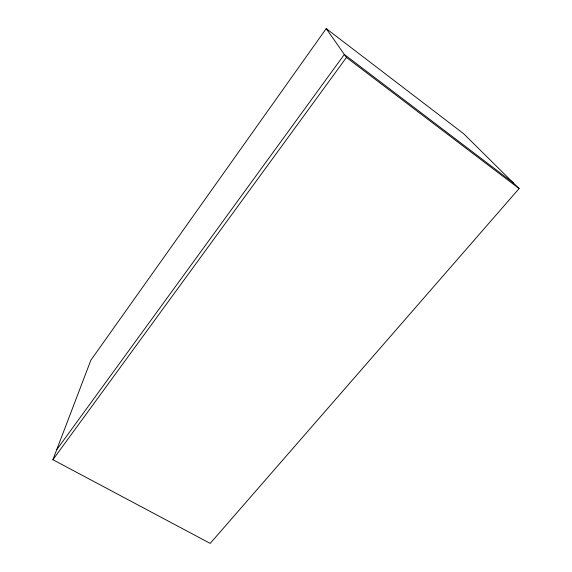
<?xml version="1.0" encoding="UTF-8"?>
<svg xmlns="http://www.w3.org/2000/svg" width="572" height="572" viewBox="0 0 572 572"><rect width="100%" height="100%" fill="white"/><g stroke="black" fill="none" stroke-linecap="round" stroke-linejoin="round"><path stroke-width="0.86" d="M52.903 459.709L90.855 360.21L326.219 28.6L463.642 133.712L519.097 188.581L210.203 543.4L52.903 459.709L346.446 57.457L326.219 28.6M56.721 449.706L344.33 54.44L513.37 182.918M346.446 57.457L519.097 188.581"/></g></svg>
